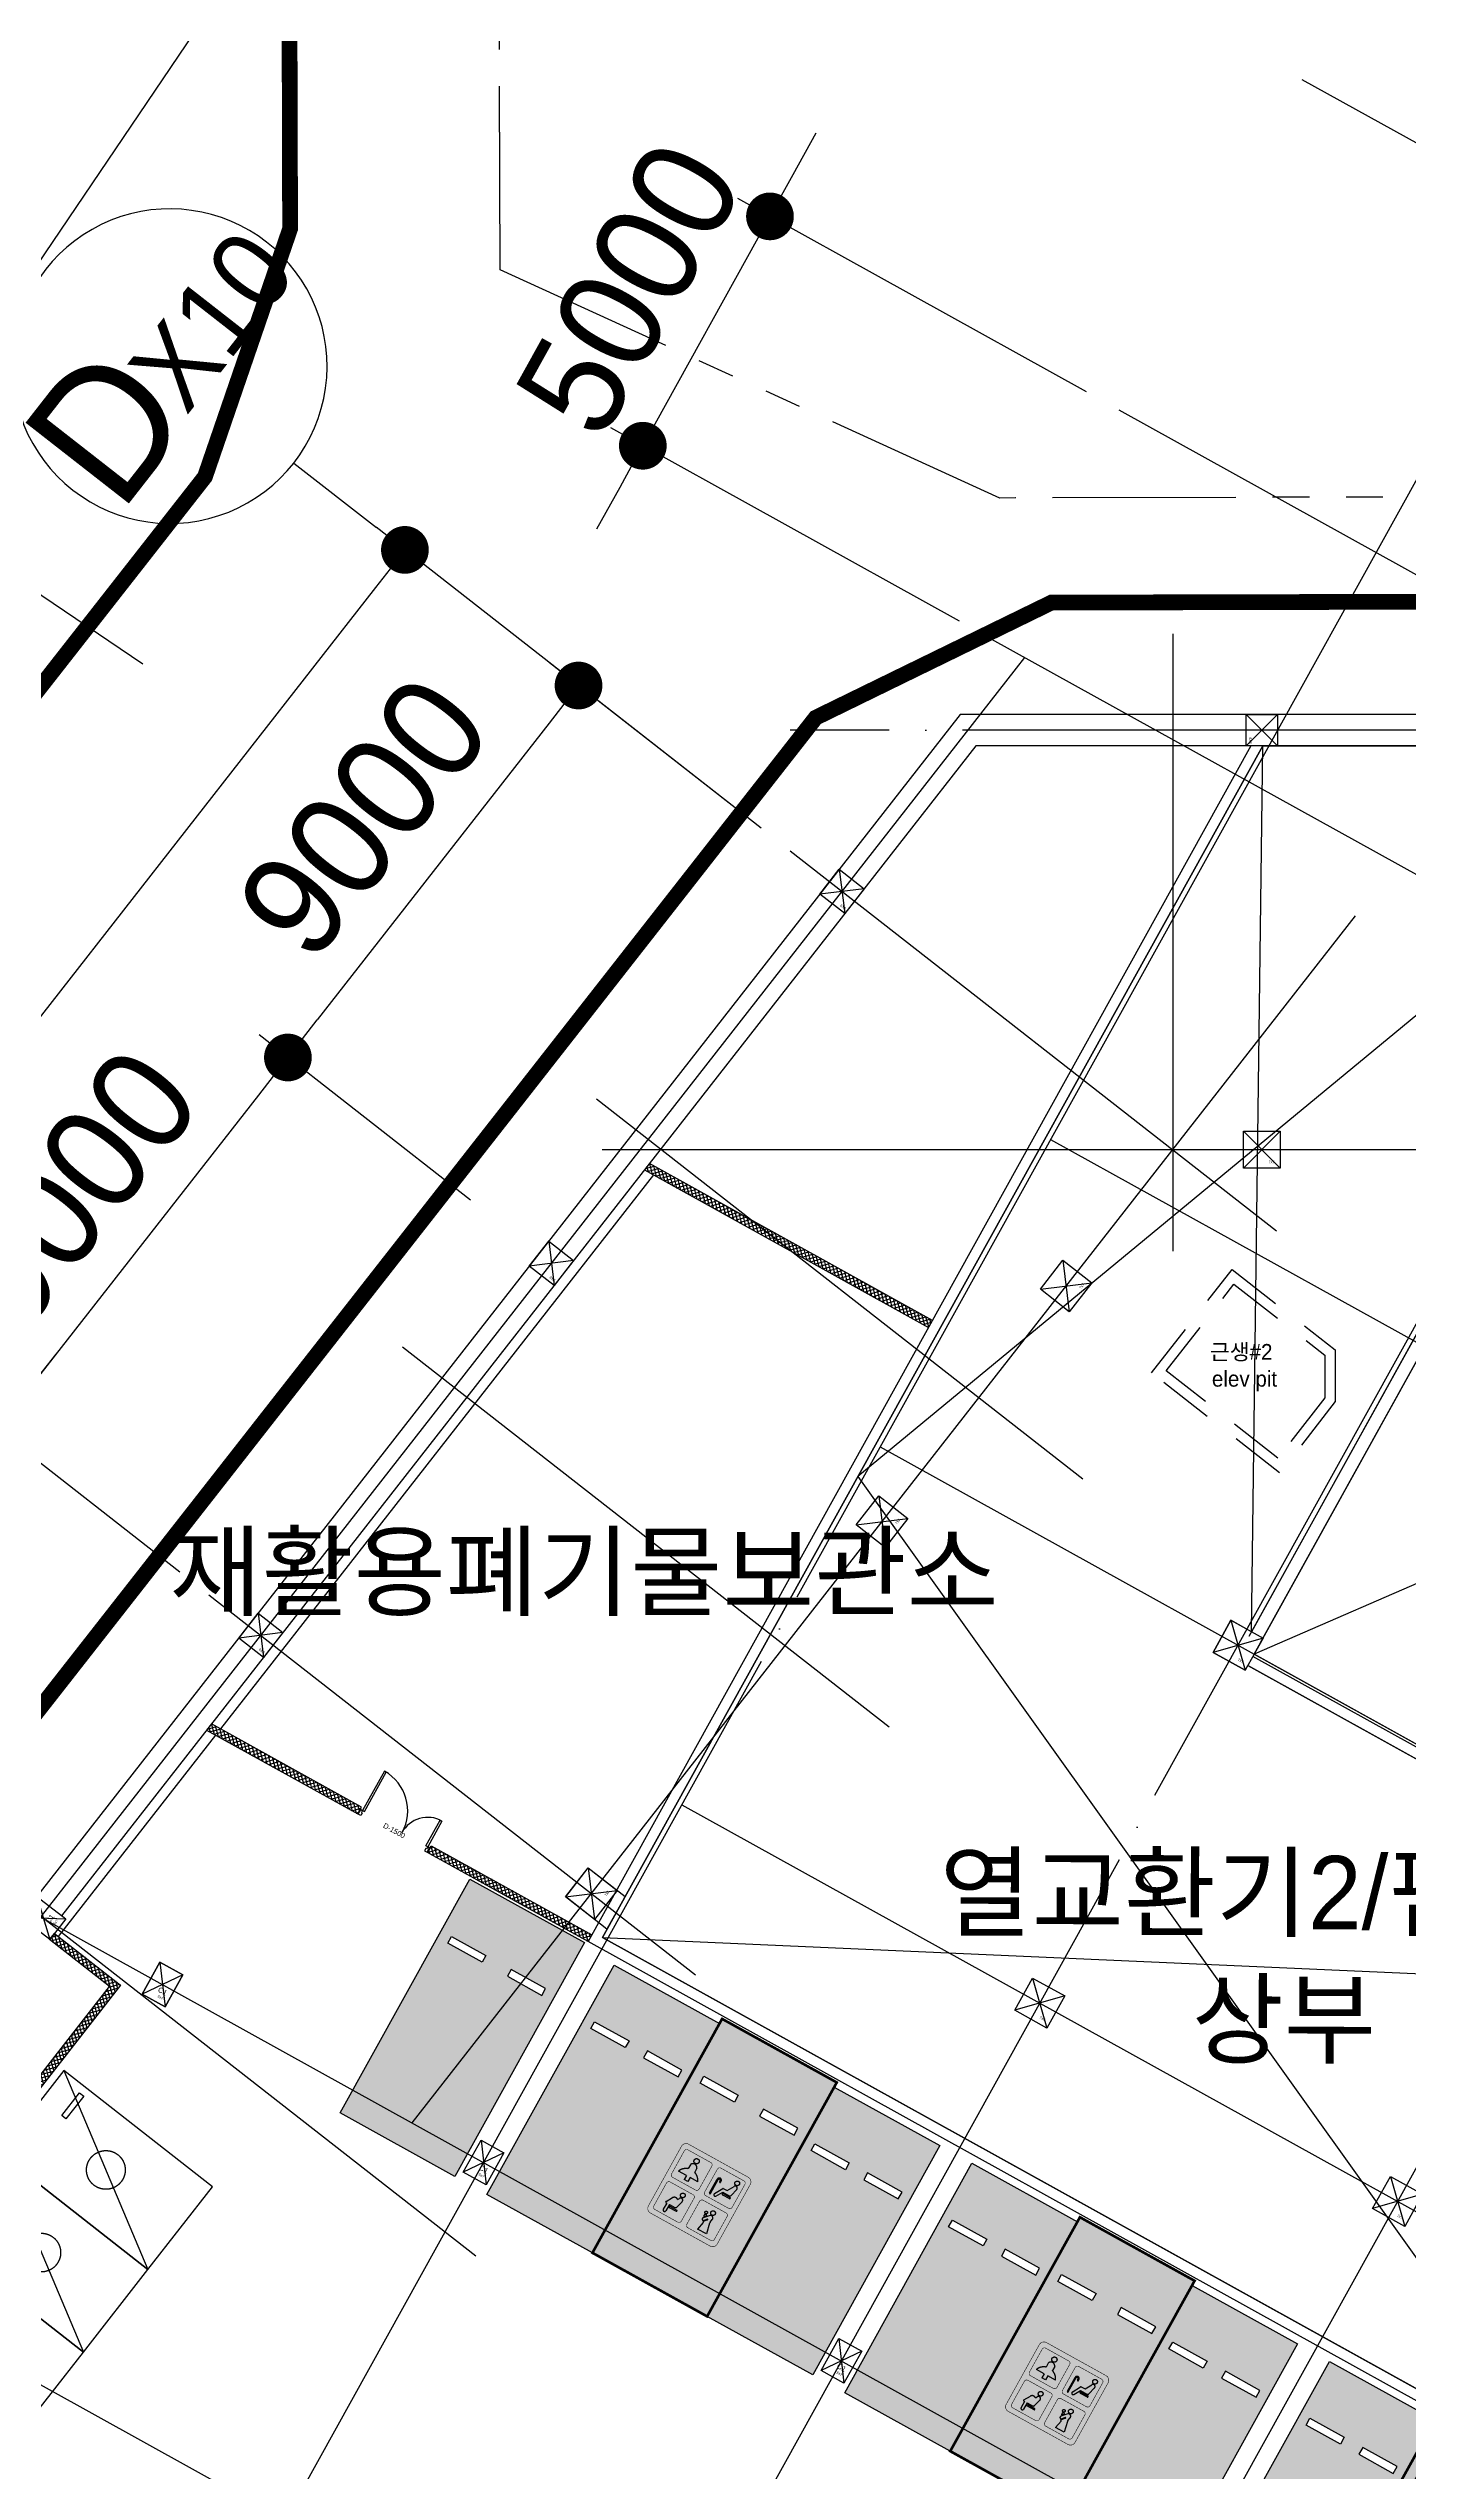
# Model space of a CAD drawing. Header units: millimetres. Extents: x -21000 to 567700, y 435000 to 850800.
# Drawn here: x 190602 to 216533, y 661482 to 707680 of the extents above; entities that cross this region are included whole.
import ezdxf
from ezdxf.enums import TextEntityAlignment as Align
from ezdxf.xclip import XClip

# ---------------------------------------------------------------- set-up
doc = ezdxf.new("R2010")
doc.units = ezdxf.units.MM
doc.header["$LTSCALE"] = 700
doc.header["$XCLIPFRAME"] = 2
for name, pattern in [('AB_Pbase$0$HD', [2.5, 1.5, -1]), ('AB_Pbase$0$PHANTOMX2', [5, 2.5, -0.5, 0.5, -0.5, 0.5, -0.5]), ('AB_Pbase$0$주차장기둥$0$CEN', [62, 60, -1, 0, -1]), ('AB_Pbase$0$주차장기둥$0$PHANTOMX2', [5, 2.5, -0.5, 0.5, -0.5, 0.5, -0.5]), ('AB_Pbase$0$지하1층 동골조$0$PHANTOMX2', [5, 2.5, -0.5, 0.5, -0.5, 0.5, -0.5])]:
    doc.linetypes.add(name, pattern=pattern)
doc.layers.get('0').update_dxf_attribs({"color": 2})
doc.layers.get('Defpoints').update_dxf_attribs({"color": 171})
for name, color, linetype, plot in [('$0$Defponts', 161, 'Continuous', False), ('AB_Pbase$0$AB_Pbase_지하1층_구조도void$0$DEF_TEXT', 221, 'Continuous', False), ('AB_Pbase$0$DEFPOINT', 247, 'Continuous', False), ('AB_Pbase$0$Defponts', 161, 'Continuous', False), ('AB_Pbase$0$주차-카운터', 151, 'Continuous', False), ('AB_Pbase$0$주차장기둥$0$DEFPOINT', 247, 'Continuous', False), ('AB_Pbase$0$주차장기둥$0$Defpoints1', 235, 'Continuous', False), ('AB_Pbase$0$지하1층 동골조$0$Defpoints1', 235, 'Continuous', False)]:
    doc.layers.add(name, color=color, linetype=linetype, plot=plot)
for name, color, linetype in [('AB_Pbase$0$da-open con', 1, 'Continuous'), ('AB_Pbase$0$ELE8', 8, 'Continuous'), ('AB_Pbase$0$FIN', 6, 'Continuous'), ('AB_Pbase$0$SITE', 3, 'AB_Pbase$0$PHANTOMX2'), ('AB_Pbase$0$WAL', 3, 'Continuous'), ('AB_Pbase$0$WIN', 4, 'Continuous'), ('AB_Pbase$0$WIN1', 1, 'Continuous'), ('AB_Pbase$0$주차(경형)', 9, 'Continuous'), ('AB_Pbase$0$주차-sol', 254, 'Continuous'), ('AB_Pbase$0$주차-여행', 221, 'Continuous'), ('AB_Pbase$0$주차-일반', 9, 'Continuous'), ('AB_Pbase$0$주차-확장', 7, 'Continuous'), ('AB_Pbase$0$주차장기둥$0$CEN_P', 244, 'AB_Pbase$0$주차장기둥$0$CEN'), ('p_구조전체평면도중심선$0$AXIS', 7, 'Continuous'), ('p_구조전체평면도중심선$0$DIM', 7, 'Continuous'), ('p_구조전체평면도중심선$0$SDIM', 4, 'Continuous')]:
    doc.layers.add(name, color=color, linetype=linetype)
doc.styles.add('AB_Pbase$0$돋움', font='')
doc.styles.add('AB_Pbase$0$주차장기둥$0$맑은 고딕', font='')
doc.styles.add('p_구조전체평면도중심선$0$도면기준$0$울릉도L', font='')
doc.styles.add('p_구조전체평면도중심선$0$돋움', font='')
doc.styles.add('p_구조전체평면도중심선$0$돋음', font='')
doc.styles.get('AB_Pbase$0$돋움').set_extended_font_data('Dotum')
doc.styles.get('AB_Pbase$0$주차장기둥$0$맑은 고딕').set_extended_font_data('Dotum')
doc.styles.get('p_구조전체평면도중심선$0$도면기준$0$울릉도L').set_extended_font_data('Dotum')
doc.styles.get('p_구조전체평면도중심선$0$돋움').set_extended_font_data('Dotum')
doc.styles.get('p_구조전체평면도중심선$0$돋음').set_extended_font_data('Dotum')
doc.dimstyles.new('p_구조전체평면도중심선$0$ADIM', dxfattribs={"dimscale": 700, "dimtxt": 3, "dimasz": 1.5, "dimexe": 1, "dimexo": 1, "dimgap": 1, "dimtad": 1, "dimdec": 0, "dimdsep": 46, "dimtxsty": 'p_구조전체평면도중심선$0$돋움', "dimblk1": 'p_구조전체평면도중심선$0$DOT', "dimblk2": 'p_구조전체평면도중심선$0$DOT', "dimsah": 1, "dimcen": 1, "dimdle": 1.5, "dimclrd": 7, "dimclre": 7, "dimclrt": 3, "dimadec": 0, "dimazin": 0, "dimtfac": 1, "dimtdec": 0, "dimtix": 1, "dimtmove": 2, "dimatfit": 3, "dimldrblk": 'p_구조전체평면도중심선$0$_Dot', "dimfxl": 1, "dimtvp": 1, "dimtolj": 1, "dimtzin": 0, "dimarcsym": 0})

# ---------------------------------------------------------------- blocks, each defined once
blk = doc.blocks.new('AB_Pbase$0$SITE0917')
at = {"layer": 'AB_Pbase$0$SITE', "ltscale": 4, "const_width": 300, "flags": 128}
for points in [[(166790, 14282), (166796, 12458), (166803, 9905), (165179, 5176), (118539, -54372), (114046, -52298), (105316, -48298), (96846, -44418), (95856, -43968), (88256, -40478), (81076, -37188), (79666, -36528), (79666, -36528), (79666, -36528), (51296, -23518), (51296, -23518), (51296, -23518), (51296, -23518), (24886, -11398), (16536, -7578), (0, 0), (0, 0), (4267, 9299), (5687, 12403), (9896, 21572), (16196, 35292), (20268, 44180), (40845, 43843), (85590, 33566), (130335, 23288), (156238, 14282), (166790, 14282)], [(212876, -144968), (209906, -142008), (204836, -136928), (200146, -132238), (190406, -122488), (180636, -112708), (171034, -103096), (171034, -103096), (158736, -90778), (158736, -90778), (141626, -73668), (139746, -71778), (128760, -60783), (176825, 584), (181318, 2778), (191836, 2802), (195846, 2812), (208846, 2852), (221744, 2892), (225745, 2912), (238652, 2912), (251951, 2992), (272863, 3047), (279849, 3072), (281852, 3072), (297942, 3132), (307301, 3162), (318838, 3162), (322371, 3192), (329338, 3212), (331331, 3221), (331828, 3221), (342783, 3252), (353879, 3292), (357878, 3302), (368882, 3332), (377971, 3362), (436463, 3532), (443896, 3564), (449423, 3588), (453866, 1294), (461852, -10041), (461004, -14962), (456210, -18339), (446980, -24860), (436111, -32530), (433802, -34158), (424035, -41046), (408709, -51856), (403261, -55702), (401224, -57140), (393879, -62330), (377930, -73579), (370949, -78503), (368971, -79898), (360221, -86073), (350807, -92731), (341600, -99229), (316998, -116581), (268640, -150722), (261994, -155385), (240653, -170436), (213593, -144250), (212876, -144968)]]:
    blk.add_lwpolyline(points, dxfattribs=at)
blk = doc.blocks.new('AB_Pbase$0$Door_s_1500')
at = {"layer": 'AB_Pbase$0$Defponts'}
for p, q in [((-10, 100), (-10, 0)), ((1510, 100), (1510, 0))]:
    blk.add_line(p, q, dxfattribs=at)
at = {"layer": 'AB_Pbase$0$WIN'}
for points in [[(40, 100), (80, 100), (80, 960), (40, 960)], [(1460, 100), (1420, 100), (1420, 660), (1460, 660)], [(55, 55), (55, 0), (0, 0), (0, 100), (40, 100), (40, 55)], [(1445, 55), (1445, 0), (1500, 0), (1500, 100), (1460, 100), (1460, 55)]]:
    blk.add_lwpolyline(points, close=True, dxfattribs=at)
at = {"layer": 'AB_Pbase$0$WIN1'}
for centre, radius, start, end in [((40, 100), 860, 360, 90), ((1460, 100), 560, 90, 180)]:
    blk.add_arc(centre, radius, start, end, dxfattribs=at)
at = {"layer": 'AB_Pbase$0$Defponts', "style": 'AB_Pbase$0$돋움'}
blk.add_text('D-1500', height=100, rotation=360, dxfattribs=at).set_placement((752, 58), align=Align.MIDDLE)
blk = doc.blocks.new('AB_Pbase$0$지하1층 동골조')
at = {"layer": 'AB_Pbase$0$지하1층 동골조$0$Defpoints1', "linetype": 'AB_Pbase$0$지하1층 동골조$0$PHANTOMX2', "ltscale": 2}
blk.add_lwpolyline([(210787, 59584), (203827, 59564), (188757, 59534), (179397, 59504), (168667, 59474), (166307, 59464), (163307, 59444), (161307, 59444), (150357, 59404), (137407, 59374), (133407, 59364), (120107, 59324), (107198, 59284), (103197, 59264), (90297, 59224), (77297, 59184), (74297, 59174), (73297, 59174), (61797, 59144), (52267, 63494), (52187, 90404)], dxfattribs=at)
at = {"layer": 'AB_Pbase$0$지하1층 동골조$0$Defpoints1', "linetype": 'AB_Pbase$0$지하1층 동골조$0$PHANTOMX2', "ltscale": 2, "flags": 128}
for points in [[(0, 0), (-4493, 2074), (-13223, 6074), (-21693, 9954), (-22683, 10404), (-30283, 13894), (-37463, 17184), (-38873, 17844), (-38873, 17844), (-38873, 17844), (-67243, 30854), (-67243, 30854), (-67243, 30854), (-67243, 30854), (-93653, 42974), (-102003, 46794), (-118539, 54372), (-118539, 54372), (-114271, 63671), (-112852, 66775), (-108643, 75944), (-102343, 89664), (-97743, 99704), (-94170, 107502), (-90802, 109673), (-61989, 109764), (-53301, 109794), (-22854, 109885), (-9903, 109924), (5390, 109964), (23790, 110024), (43878, 110089), (48138, 105863), (48146, 102751), (48167, 93888), (48187, 90386), (48257, 66829), (48264, 64277), (46641, 59548)], [(305496, 13326), (315263, 20214), (317573, 21842), (328441, 29512), (337671, 36032), (342465, 39410), (343314, 44331), (335327, 55666), (330884, 57959), (325357, 57936), (317924, 57904), (259433, 57734), (250343, 57704), (239340, 57674), (235340, 57664), (224244, 57624), (213290, 57592), (212792, 57592), (210800, 57584), (203833, 57564), (200300, 57534), (188762, 57534), (179403, 57504), (163313, 57444), (161310, 57444), (154324, 57418), (133412, 57364), (120113, 57284), (107206, 57284), (103205, 57264), (90307, 57224), (77307, 57184), (73297, 57174), (62779, 57150), (58286, 54955), (10221, -6411), (21207, -17406), (23087, -19296), (40197, -36406), (52495, -48724), (62097, -58336), (71867, -68116), (81607, -77866), (86297, -82556), (91367, -87636), (94337, -90596), (95054, -89878), (122114, -116064), (143455, -101014), (150102, -96350), (198459, -62209), (223061, -44857), (232269, -38359), (241682, -31701), (250432, -25527), (252410, -24132), (259391, -19208), (275340, -7958), (282685, -2768), (284723, -1330), (290171, 2516)]]:
    blk.add_lwpolyline(points, close=True, dxfattribs=at)
blk = doc.blocks.new('AB_Pbase$0$AB_Pbase_지하1층_골조')
for p, q in [((207987, 694984), (189966, 671918)), ((267138, 694984), (207987, 694984)), ((208280, 694384), (190853, 672079)), ((213527, 694384), (200890, 671586)), ((213756, 694384), (201162, 671664)), ((222903, 694384), (208280, 694384)), ((213492, 677406), (222903, 694384)), ((213710, 677285), (223188, 694384)), ((224619, 670667), (213468, 676848)), ((226597, 669799), (213565, 677023)), ((219607, 661211), (200890, 671586)), ((201162, 671664), (219529, 661483))]:
    blk.add_line(p, q)
blk.add_lwpolyline([(192824, 670340), (193164, 670952), (192727, 671195), (192387, 670582), (192824, 670340)])
at = {"layer": 'Defpoints'}
for p, q in [((193164, 670952), (192387, 670582)), ((192727, 671195), (192824, 670340))]:
    blk.add_line(p, q, dxfattribs=at)
blk = doc.blocks.new('AB_Pbase$0$주차장기둥$0$cen 2bl 지하')
at = {"layer": 'AB_Pbase$0$주차장기둥$0$CEN_P', "color": 5}
for p, q in [((-127186, 77315), (-127186, 259687)), ((-119386, 77315), (-119386, 259658)), ((-111586, 77315), (-111586, 259629)), ((-132796, 150683), (-58330, 150683)), ((-132796, 143483), (-85440, 143483)), ((-132796, 138483), (-85440, 138483)), ((-127186, 130683), (119274, 130683)), ((-127186, 123983), (-74426, 123983)), ((-127186, 116183), (-38181, 116183)), ((-136841, 108383), (-46986, 108383)), ((-138076, 100583), (-56086, 100583))]:
    blk.add_line(p, q, dxfattribs=at)
at = {"layer": 'AB_Pbase$0$주차장기둥$0$CEN_P'}
for p, q in [((-57748, 178099), (-135315, 135102)), ((-99911, 145581), (-134572, 126368)), ((-129825, 140244), (-124119, 129949)), ((-144841, 57868), (-132073, 138483)), ((-128741, 108383), (-124172, 137231)), ((-134199, 133090), (-122574, 131248)), ((-135138, 127164), (-123512, 125322)), ((-136077, 121237), (-124451, 119396)), ((-137015, 115311), (-125390, 113470)), ((-138079, 108595), (-126453, 106754))]:
    blk.add_line(p, q, dxfattribs=at)
blk = doc.blocks.new('AB_Pbase$0$주차장기둥$0$cen 1bl 지하')
at = {"layer": 'AB_Pbase$0$주차장기둥$0$CEN_P', "color": 5}
for p, q in [((127780, -19595), (138330, 99281)), ((-1494, 93705), (142653, 80913))]:
    blk.add_line(p, q, dxfattribs=at)
blk = doc.blocks.new('AB_Pbase$0$주차장기둥$0$p기둥 5x7')
blk.add_lwpolyline([(-250, 350), (250, 350), (250, -350), (-250, -350)], close=True)
at = {"layer": 'AB_Pbase$0$주차장기둥$0$DEFPOINT'}
for p, q in [((250, 350), (-250, -350)), ((-250, 350), (250, -350))]:
    blk.add_line(p, q, dxfattribs=at)
at = {"layer": 'AB_Pbase$0$주차장기둥$0$DEFPOINT', "color": 6, "style": 'AB_Pbase$0$주차장기둥$0$맑은 고딕'}
for s, height, p in [('C1', 100, (-24, -160)), ('5x7', 50, (29, -259))]:
    blk.add_text(s, height=height, rotation=0, dxfattribs=at).set_placement(p)
blk = doc.blocks.new('AB_Pbase$0$주차장기둥$0$s3_col')
at = {"ltscale": 0.5}
blk.add_lwpolyline([(-300, 300), (300, 300), (300, -300), (-300, -300)], close=True, dxfattribs=at)
at = {"layer": 'AB_Pbase$0$주차장기둥$0$DEFPOINT'}
for p, q in [((300, 300), (-300, -300)), ((300, -300), (-300, 300))]:
    blk.add_line(p, q, dxfattribs=at)
at = {"layer": 'AB_Pbase$0$주차장기둥$0$DEFPOINT', "color": 6, "style": 'AB_Pbase$0$주차장기둥$0$맑은 고딕'}
blk.add_text('6X6', height=50, rotation=270, dxfattribs=at).set_placement((-245, -137))
blk = doc.blocks.new('AB_Pbase$0$주차장기둥$0$p기둥 7x7')
blk.add_lwpolyline([(-350, 350), (350, 350), (350, -350), (-350, -350)], close=True)
at = {"layer": 'AB_Pbase$0$주차장기둥$0$DEFPOINT'}
for p, q in [((350, 350), (-350, -350)), ((-350, 350), (350, -350))]:
    blk.add_line(p, q, dxfattribs=at)
at = {"layer": 'AB_Pbase$0$주차장기둥$0$DEFPOINT', "color": 6, "style": 'AB_Pbase$0$주차장기둥$0$맑은 고딕'}
blk.add_text('7x7', height=50, rotation=0, dxfattribs=at).set_placement((129, -259))
blk = doc.blocks.new('AB_Pbase$0$주차장기둥')
blk.add_lwpolyline([(-94199, 97946), (-94175, 97238), (-95167, 97360), (-95082, 98055)], close=True)
at = {"layer": 'AB_Pbase$0$주차장기둥$0$Defpoints1', "linetype": 'AB_Pbase$0$주차장기둥$0$PHANTOMX2', "ltscale": 2}
blk.add_lwpolyline([(25677, 201597), (19721, 197995), (6819, 190208), (-1188, 185361), (-10370, 179809), (-12388, 178585), (-14949, 177023), (-16664, 175993), (-26029, 170319), (-37114, 163623), (-40537, 161554), (-51917, 154670), (-62962, 147987), (-66381, 145909), (-77418, 139231), (-88540, 132501), (-91107, 130948), (-91964, 130433), (-101806, 124484), (-112215, 123304), (-126143, 146330)], dxfattribs=at)
for name, p, rotation in [('AB_Pbase$0$주차장기둥$0$cen 2bl 지하', (36992, -11667), 1.99999810188403), ('AB_Pbase$0$주차장기둥$0$cen 1bl 지하', (-253926, 27514), 1.99999810188403), ('AB_Pbase$0$주차장기둥$0$s3_col', (-95246, 123263), 30.99999996543969), ('AB_Pbase$0$주차장기둥$0$p기둥 7x7', (-91126, 116407), 30.99999996544001), ('AB_Pbase$0$주차장기둥$0$s3_col', (-100524, 116505), 82.99999996446446), ('AB_Pbase$0$주차장기둥$0$p기둥 7x7', (-92986, 112255), 82.99999996447514), ('AB_Pbase$0$주차장기둥$0$p기둥 7x7', (-86648, 108074), 1.999998101881937), ('AB_Pbase$0$주차장기둥$0$s3_col', (-101621, 107572), 82.99999996446446), ('AB_Pbase$0$주차장기둥$0$p기둥 7x7', (-93680, 106597), 82.99999996447514), ('AB_Pbase$0$주차장기둥$0$p기둥 7x7', (-78581, 100551), 1.999998101881937), ('AB_Pbase$0$주차장기둥$0$p기둥 7x7', (-86376, 100279), 1.999998101881937), ('AB_Pbase$0$주차장기둥$0$s3_col', (-102717, 98639), 82.99999996446446), ('AB_Pbase$0$주차장기둥$0$p기둥 5x7', (-93899, 92211), 1.999998101882044), ('AB_Pbase$0$주차장기둥$0$p기둥 5x7', (-86104, 92484), 1.999998101882044), ('AB_Pbase$0$주차장기둥$0$p기둥 5x7', (-103496, 91884), 82.99999996446901), ('AB_Pbase$0$주차장기둥$0$p기둥 5x7', (-100895, 91967), 1.999998101882045)]:
    blk.add_blockref(name, p, dxfattribs=dict(rotation=rotation))
at = {"layer": 'Defpoints', "rotation": 82.99999996447514}
blk.add_blockref('AB_Pbase$0$주차장기둥$0$p기둥 7x7', (-94777, 97664), dxfattribs=at)
blk = doc.blocks.new('AB_Pbase$0$AB_Pbase_지하1층_구조도void', base_point=(49381, 737051))
for p, q in [((222902, 694384), (206034, 680454)), ((213540, 677494), (213756, 694384)), ((235786, 686715), (213589, 677067)), ((206034, 680454), (219553, 661527)), ((201162, 671664), (224595, 670623))]:
    blk.add_line(p, q)
at = {"layer": 'AB_Pbase$0$AB_Pbase_지하1층_구조도void$0$DEF_TEXT'}
blk.add_lwpolyline([(222903, 694384), (213540, 677494), (213146, 677712), (212807, 677100), (213419, 676760), (213468, 676848), (219678, 673406), (219629, 673318), (220241, 672979), (220290, 673066), (224619, 670667), (219529, 661483), (201162, 671664), (213756, 694384)], close=True, dxfattribs=at)
blk.add_lwpolyline([(219799, 673624), (213589, 677067), (222897, 693859), (235786, 686715), (235786, 686377), (226621, 669843), (220411, 673285)], dxfattribs=at)
blk = doc.blocks.new('AB_Pbase$0$실명')
at = {"layer": 'AB_Pbase$0$Defponts', "style": 'AB_Pbase$0$돋움'}
blk.add_text('재활용폐기물보관소', height=1400, rotation=0, dxfattribs=at).set_placement((221825, -152188), align=Align.MIDDLE)
for s, p in [('열교환기2/펌프실', (235516, -158331)), ('상부', (235168, -160744))]:
    blk.add_text(s, height=1400, rotation=359.9315, dxfattribs=at).set_placement(p, align=Align.MIDDLE_CENTER)
blk = doc.blocks.new('AB_Pbase$0$AB_Pbase-C1BCB056C')
at = {"layer": 'AB_Pbase$0$주차-여행'}
h = blk.add_hatch(color=170, dxfattribs=at)
h.dxf.hatch_style = 1
edge = h.paths.add_edge_path()
edge.add_line((105, 5), (1405, 5))
edge.add_arc((1405, 105), 100, 270, 360)
edge.add_line((1505, 105), (1505, 1405))
edge.add_arc((1405, 1405), 100, 0, 90)
edge.add_line((1405, 1505), (105, 1505))
edge.add_arc((105, 1405), 100, 90, 180)
edge.add_line((5, 1405), (5, 105))
edge.add_arc((105, 105), 100, 180, 270)
h = blk.add_hatch(color=255, dxfattribs=at)
h.dxf.hatch_style = 1
h.paths.add_polyline_path([(465, 1094), (465, 1180, 0.714286), (325, 1180), (325, 1094, 0.219224), (185, 965), (355, 965), (355, 875), (435, 875), (435, 965), (605, 965, 0.219224)])
h.paths.add_polyline_path([(445, 1295, 1), (345, 1295, 1)])
h.paths.add_polyline_path([(905, 1187), (905, 887, 1), (925, 887), (925, 1187, -1), (970, 1187), (970, 1167, 1), (990, 1167), (990, 1187, 1)])
h.paths.add_polyline_path([(1323, 1301, 1), (1233, 1301, 1)])
h.paths.add_polyline_path([(1326, 1193, 0.878579), (1252, 1222), (1178, 1090), (1094, 1086, 0.258599), (1086, 1081), (994, 920, 0.979199), (1041, 893), (1120, 1020), (1258, 1020, 0.342105), (1287, 1042)])
h.paths.add_polyline_path([(1288, 1000), (1138, 1000, 1), (1138, 975), (1288, 975, 1)], flags=17)
h.paths.add_polyline_path([(437, 598, 1), (527, 598, 1)])
h.paths.add_polyline_path([(528, 486, 0.88788), (453, 517), (433, 482, 0.415611), (332, 466), (259, 343, 0.192889), (258, 335, 0.480795), (267, 323), (285, 323), (285, 186, 1), (340, 186), (340, 323), (460, 323, 0.335846), (488, 345)])
h.paths.add_polyline_path([(516, 297), (366, 297, 1), (366, 272), (516, 272, 1)], flags=17)
h.paths.add_polyline_path([(1053, 529, 1), (1002, 529, 1)])
h.paths.add_polyline_path([(1071, 480, 1.194973), (1032, 437)])
h.paths.add_polyline_path([(1196, 466, 0.70337), (1123, 516), (1027, 409, 1), (1064, 375), (1111, 428, -1), (1122, 418), (1063, 351, 0.482877), (1064, 343), (1073, 339, -0.332101), (1075, 333), (1040, 174), (1231, 174), (1185, 381, -0.096684), (1185, 402)])
h.paths.add_polyline_path([(1194, 582, 1), (1104, 582, 1)])
at = {"layer": 'AB_Pbase$0$주차-여행', "color": 255}
for p, q in [((355, 965), (185, 965)), ((325, 1180), (325, 1094)), ((355, 965), (355, 875)), ((605, 965), (435, 965)), ((435, 965), (435, 875)), ((465, 1180), (465, 1094)), ((905, 887), (905, 1187)), ((925, 887), (925, 1187)), ((970, 1167), (970, 1187)), ((990, 1167), (990, 1187)), ((994, 920), (1086, 1081)), ((1041, 893), (1120, 1020)), ((1094, 1086), (1178, 1090)), ((1120, 1020), (1258, 1020)), ((1138, 1000), (1288, 1000)), ((1138, 975), (1288, 975)), ((1178, 1090), (1252, 1222)), ((1287, 1042), (1326, 1193)), ((259, 343), (332, 466)), ((435, 875), (355, 875)), ((433, 482), (453, 517)), ((528, 486), (488, 345)), ((1123, 516), (1027, 409)), ((1071, 480), (1032, 437)), ((1185, 402), (1196, 466)), ((257, 333), (257, 338)), ((267, 323), (285, 323)), ((285, 323), (285, 186)), ((340, 323), (460, 323)), ((340, 323), (340, 186)), ((366, 297), (516, 297)), ((366, 272), (516, 272)), ((1075, 333), (1040, 174)), ((1231, 174), (1040, 174)), ((1122, 418), (1063, 351)), ((1111, 428), (1064, 375)), ((1073, 339), (1064, 343)), ((1185, 381), (1231, 174))]:
    blk.add_line(p, q, dxfattribs=at)
at = {"layer": 'AB_Pbase$0$주차-여행', "color": 255, "const_width": 10}
for points in [[(105, 5), (1405, 5, 0.414214), (1505, 105), (1505, 1405, 0.414214), (1405, 1505), (105, 1505, 0.414214), (5, 1405), (5, 105, 0.414214)], [(145, 805), (645, 805, 0.414214), (695, 855), (695, 1355, 0.414214), (645, 1405), (145, 1405, 0.414214), (95, 1355), (95, 855, 0.414214)], [(865, 805), (1365, 805, 0.414214), (1415, 855), (1415, 1355, 0.414214), (1365, 1405), (865, 1405, 0.414214), (815, 1355), (815, 855, 0.414214)], [(145, 105), (645, 105, 0.414214), (695, 155), (695, 655, 0.414214), (645, 705), (145, 705, 0.414214), (95, 655), (95, 155, 0.414214)], [(865, 105), (1365, 105, 0.414214), (1415, 155), (1415, 655, 0.414214), (1365, 705), (865, 705, 0.414214), (815, 655), (815, 155, 0.414214)]]:
    blk.add_lwpolyline(points, format="xyb", close=True, dxfattribs=at)
at = {"layer": 'AB_Pbase$0$주차-여행', "color": 255}
for centre, radius in [((395, 1295), 50), ((1278, 1301), 45), ((482, 598), 45), ((1028, 529), 25.7), ((1149, 582), 45)]:
    blk.add_circle(centre, radius, dxfattribs=at)
for centre, radius, start, end in [((395, 877), 227, 107.9202, 157.3801), ((395, 1156), 74, 18.9246, 161.0754), ((395, 877), 227, 22.6199, 72.0798), ((948, 1187), 42.5, 0, 180), ((948, 1187), 22.5, 0, 180), ((980, 1167), 10, 180, 0), ((1094, 1076), 10, 92.4323, 150.4282), ((1138, 987), 12.5, 90, 270), ((1287, 1203), 40, 345.5444, 150.7519), ((1258, 1050), 30, 270, 345.5444), ((1288, 987), 12.5, 270, 90), ((391, 424), 72.3, 54.3449, 144.618), ((489, 497), 41, 344.2578, 150.6627), ((915, 887), 10, 180, 0), ((1018, 907), 27, 150.4282, 328.0196), ((1048, 462), 29, 37.898, 238.2024), ((1151, 478), 46.8, 345.409, 125.8947), ((267, 338), 10, 149.0416, 180), ((267, 333), 10, 180, 270), ((312, 186), 27.5, 180, 0), ((366, 284), 12.5, 90, 270), ((460, 353), 30, 270, 344.2578), ((516, 284), 12.5, 270, 90), ((1046, 392), 25, 138.0502, 318.0502), ((1066, 348), 5, 138.0502, 241.1496), ((1070, 334), 5, 347.664, 61.1496), ((1117, 423), 7.5, 318.0502, 138.0502), ((1239, 393), 55, 170.2464, 192.336)]:
    blk.add_arc(centre, radius, start, end, dxfattribs=at)
blk = doc.blocks.new('AB_Pbase$0$AB_Pbase-여행주차_')
at = {"layer": 'AB_Pbase$0$주차-sol'}
h = blk.add_hatch(color=252, dxfattribs=at)
h.paths.add_polyline_path([(54378012, -70102334), (54378012, -70097234), (54375512, -70097234), (54375512, -70102334)])
h.paths.add_polyline_path([(54377037, -70098359), (54377037, -70098509), (54377787, -70098509), (54377787, -70098359)], flags=16)
h.paths.add_polyline_path([(54376487, -70098359), (54376487, -70098509), (54375737, -70098509), (54375737, -70098359)], flags=16)
at = {"layer": 'AB_Pbase$0$주차-여행', "const_width": 50}
blk.add_lwpolyline([(54378012, -70102334), (54378012, -70097234), (54375512, -70097234), (54375512, -70102334)], close=True, dxfattribs=at)
at = {"layer": 'AB_Pbase$0$주차-여행', "color": 5, "ltscale": 600}
for points in [[(54376487, -70098359), (54376487, -70098509), (54375737, -70098509), (54375737, -70098359)], [(54377037, -70098359), (54377037, -70098509), (54377787, -70098509), (54377787, -70098359)]]:
    blk.add_lwpolyline(points, close=True, dxfattribs=at)
at = {"layer": 'AB_Pbase$0$주차-여행', "xscale": 1.000000000002362, "yscale": 1.000000000002362, "zscale": 1.000000000002362}
blk.add_blockref('AB_Pbase$0$AB_Pbase-C1BCB056C', (54376007, -70101139), dxfattribs=at)
blk = doc.blocks.new('AB_Pbase$0$주차(경형)')
at = {"layer": 'AB_Pbase$0$주차(경형)'}
blk.add_lwpolyline([(2000, -3600), (2000, 0), (0, 0), (0, -3600), (2000, -3600)], dxfattribs=at)
blk.add_lwpolyline([(150, -3000), (700, -3000), (700, -3100), (150, -3100)], close=True, dxfattribs=at)
at = {"layer": 'AB_Pbase$0$주차-카운터', "extrusion": (1.3e-15, -4.51775e-07, 1)}
blk.add_line((0, -3600, 0), (2000, 0), dxfattribs=at)
blk.add_circle((1000, -1800), 369, dxfattribs=at)
blk = doc.blocks.new('AB_Pbase$0$주차일반')
at = {"layer": 'AB_Pbase$0$주차-sol'}
h = blk.add_hatch(color=254, dxfattribs=at)
h.dxf.hatch_style = 1
h.paths.add_polyline_path([(0, 0), (-2300, 0), (-2300, -5000), (0, -5000)])
h.paths.add_polyline_path([(-200, -3725), (-200, -3875), (-950, -3875), (-950, -3725)], flags=16)
h.paths.add_polyline_path([(-1350, -3725), (-1350, -3875), (-2100, -3875), (-2100, -3725)], flags=16)
at = {"layer": 'AB_Pbase$0$주차-일반', "color": 6}
for points in [[(0, 0), (0, -5000), (-2300, -5000), (-2300, 0)], [(-1350, -3875), (-1350, -3725), (-2100, -3725), (-2100, -3875)], [(-950, -3875), (-950, -3725), (-200, -3725), (-200, -3875)]]:
    blk.add_lwpolyline(points, close=True, dxfattribs=at)
blk = doc.blocks.new('AB_Pbase$0$주차확장')
at = {"layer": 'AB_Pbase$0$주차-sol'}
h = blk.add_hatch(color=252, dxfattribs=at)
h.paths.add_polyline_path([(1525, -3825), (2275, -3825), (2275, -3975), (1525, -3975)], flags=16)
edge = h.paths.add_edge_path()
edge.add_line((0, -5100), (2500, -5100))
edge.add_line((2500, -5100), (2500, 0))
edge.add_line((2500, 0), (0, 0))
edge.add_line((0, 0), (0, -5100))
h.paths.add_polyline_path([(225, -3975), (225, -3825), (975, -3825), (975, -3975)])
at = {"layer": 'AB_Pbase$0$주차-확장'}
blk.add_lwpolyline([(0, 0), (0, -5100), (2500, -5100), (2500, 0)], close=True, dxfattribs=at)
at = {"layer": 'AB_Pbase$0$주차-확장', "ltscale": 600}
for points in [[(975, -3975), (975, -3825), (225, -3825), (225, -3975)], [(1525, -3975), (1525, -3825), (2275, -3825), (2275, -3975)]]:
    blk.add_lwpolyline(points, close=True, dxfattribs=at)
blk = doc.blocks.new('AB_Pbase$0$pppaaa_1_1')
at = {"layer": 'AB_Pbase$0$주차(경형)', "extrusion": (-0.019797, 0.015467, 0.999684), "rotation": 359.9999999999708}
for p in [(-644807, -257847, 6480), (-642807, -257847, 6480), (-640807, -257847, 6480)]:
    blk.add_blockref('AB_Pbase$0$주차(경형)', p, dxfattribs=at)
at = {"layer": 'AB_Pbase$0$주차-여행', "rotation": 330.9999951359077}
for p in [(-13370628, 88340307), (-13363806, 88336525), (-13356990, 88332747)]:
    blk.add_blockref('AB_Pbase$0$AB_Pbase-여행주차_', p, dxfattribs=at)
at = {"layer": 'AB_Pbase$0$주차-일반', "rotation": 150.9999951356592}
for p in [(198962, 666766), (203161, 664439), (205784, 662985), (209983, 660658), (212599, 659207)]:
    blk.add_blockref('AB_Pbase$0$주차일반', p, dxfattribs=at)
at = {"layer": 'AB_Pbase$0$주차-확장', "xscale": -1, "rotation": 151.0000115673575}
blk.add_blockref('AB_Pbase$0$주차확장', (196163, 668318), dxfattribs=at)
blk = doc.blocks.new('AB_Pbase')
at = {"layer": 'AB_Pbase$0$ELE8'}
h = blk.add_hatch(dxfattribs=at)
h.set_pattern_fill('NET', color=256, scale=20, angle=15.182184)
h.paths.add_polyline_path([(193618, 675617), (196499, 674020), (196572, 674151), (193711, 675737)])
h.paths.add_polyline_path([(200890, 671586), (197829, 673283), (197901, 673414), (200963, 671717)])
h.paths.add_polyline_path([(202058, 686420), (201964, 686300), (207381, 683297), (207454, 683428)])
h.paths.add_polyline_path([(187081, 666715), (186466, 667195), (186559, 667313), (187173, 666833)])
h.paths.add_polyline_path([(188056, 666143), (188135, 666082), (191767, 670731), (190624, 671624), (190717, 671742), (191978, 670757), (188160, 665871), (187963, 666025)])
at = {"layer": 'AB_Pbase$0$DEFPOINT', "color": 192, "linetype": 'AB_Pbase$0$HD'}
for p, q in [((211632, 682431), (213171, 684401)), ((213171, 684401), (215136, 682866)), ((211912, 682466), (213205, 684121)), ((213205, 684121), (214936, 682769)), ((215136, 682866), (215136, 681881)), ((214075, 680523), (211632, 682431)), ((214040, 680804), (211912, 682466)), ((214936, 682769), (214936, 681950)), ((214936, 681950), (214040, 680804)), ((214936, 681950), (214040, 680804)), ((215136, 681881), (214075, 680523))]:
    blk.add_line(p, q, dxfattribs=at)
at = {"layer": 'AB_Pbase$0$Defponts', "ltscale": 5, "flags": 128}
blk.add_lwpolyline([(195132, 730352), (195210, 704242), (193586, 699513), (146945, 639965), (142452, 642039), (133722, 646039), (125252, 649919), (124262, 650369), (116662, 653859), (109482, 657149), (108072, 657809), (79702, 670819), (53292, 682939), (44942, 686759), (28406, 694337), (32674, 703636), (34093, 706740), (38302, 715909)], dxfattribs=at)
at = {"layer": 'AB_Pbase$0$FIN'}
for points in [[(193888, 675639), (202141, 686202)], [(190796, 671680), (193795, 675519)]]:
    blk.add_lwpolyline(points, dxfattribs=at)
at = {"layer": 'AB_Pbase$0$WAL'}
for points in [[(202058, 686420), (201964, 686300), (207381, 683297), (207454, 683428)], [(188056, 666143), (188135, 666082), (191767, 670731), (190624, 671624), (190717, 671742), (191978, 670757), (188160, 665871), (187963, 666025)]]:
    blk.add_lwpolyline(points, close=True, dxfattribs=at)
for points in [[(193618, 675617), (196499, 674020), (196572, 674151), (193711, 675737), (193618, 675617)], [(200890, 671586), (197829, 673283), (197901, 673414), (200963, 671717), (200890, 671586)]]:
    blk.add_lwpolyline(points, dxfattribs=at)
for name, p, rotation in [('AB_Pbase$0$AB_Pbase_지하1층_골조', (0, 0), 359.9999999999999), ('AB_Pbase$0$주차장기둥', (231893, 539971), 329.0000000345588), ('AB_Pbase$0$지하1층 동골조', (146945, 639965), 359.9999999999994), ('AB_Pbase$0$SITE0917', (28406, 694337), 359.9999999999983), ('AB_Pbase$0$실명', (-21011, 830850), 359.9999999999999)]:
    blk.add_blockref(name, p, dxfattribs=dict(rotation=rotation))
at = {"layer": 'AB_Pbase$0$da-open con', "rotation": 359.9999999999999}
blk.add_blockref('AB_Pbase$0$AB_Pbase_지하1층_구조도void', (49381, 737051), dxfattribs=at)
at = {"layer": 'AB_Pbase$0$WAL'}
ref = blk.add_blockref('AB_Pbase$0$pppaaa_1_1', (0, 0), dxfattribs=dict(at, rotation=359.9999999999999))
XClip(ref).set_block_clipping_path([(-396188.9384898804, 0.0133324571), (493845.7278262604, 839949.4046300659)])
at = {"layer": 'AB_Pbase$0$WAL', "color": 153, "rotation": 330.9999981364547}
blk.add_blockref('AB_Pbase$0$Door_s_1500', (196508, 674015), dxfattribs=at)
at = {"layer": 'AB_Pbase$0$DEFPOINT', "style": 'AB_Pbase$0$돋움'}
for s, p in [('근생#2', (212749, 682679)), ('elev pit', (212784, 682166))]:
    blk.add_text(s, height=300, rotation=360, dxfattribs=at).set_placement(p)
blk = doc.blocks.new('p_구조전체평면도중심선$0$DOT')
at = {"layer": 'p_구조전체평면도중심선$0$SDIM', "color": 0, "linetype": 'ByBlock'}
blk.add_line((-0.5, 0), (-1, 0), dxfattribs=at)
at = {"layer": 'p_구조전체평면도중심선$0$SDIM', "color": 0, "linetype": 'ByBlock', "const_width": 0.5}
blk.add_lwpolyline([(-0.25, 0, 1), (0.25, 0, 1)], format="xyb", close=True, dxfattribs=at)
blk = doc.blocks.new('*D207')
at = {"layer": 'Defpoints', "color": 0, "transparency": 16777216}
for p in [(182602, 6456), (173528, 5769), (180178, 2083)]:
    blk.add_point(p, dxfattribs=at)
at = {"layer": 'p_구조전체평면도중심선$0$DIM', "color": 7, "lineweight": -2, "transparency": 16777216}
for p, q in [((176393, 10938), (176834, 11733)), ((181989, 6795), (175340, 10481)), ((175952, 10142), (173528, 5769)), ((179565, 2422), (172916, 6108)), ((173087, 4973), (172646, 4177))]:
    blk.add_line(p, q, dxfattribs=at)
at = {"layer": 'p_구조전체평면도중심선$0$DIM', "color": 7, "lineweight": -2, "transparency": 16777216, "xscale": 910, "yscale": 910, "zscale": 910}
for p, rotation in [((175952, 10142), 240.9999981364449), ((173528, 5769), 60.99999813644489)]:
    blk.add_blockref('p_구조전체평면도중심선$0$DOT', p, dxfattribs=dict(at, rotation=rotation))
at = {"layer": 'p_구조전체평면도중심선$0$DIM', "color": 3, "transparency": 16777216, "insert": (173270, 8770), "char_height": 1960, "attachment_point": 5, "rotation": 61, "style": 'p_구조전체평면도중심선$0$도면기준$0$울릉도L'}
blk.add_mtext('\\A1;5000', dxfattribs=at)
blk = doc.blocks.new('p_구조전체평면도중심선$0$_Dot')
at = {"color": 0, "linetype": 'ByBlock', "lineweight": -2}
blk.add_line((-0.5, 0), (-1, 0), dxfattribs=at)
at = {"color": 0, "linetype": 'ByBlock', "const_width": 0.5}
blk.add_lwpolyline([(-0.25, 0, 1), (0.25, 0, 1)], format="xyb", close=True, dxfattribs=at)
blk = doc.blocks.new('*D208')
at = {"layer": 'Defpoints', "color": 0, "transparency": 16777216}
for p in [(176335, -1954), (166761, -5895), (170794, -9046)]:
    blk.add_point(p, dxfattribs=at)
at = {"layer": 'p_구조전체평면도중심선$0$DIM', "color": 7, "lineweight": -2, "transparency": 16777216}
for p, q in [((175784, -1523), (171751, 1628)), ((171742, 480), (167321, -5178)), ((170243, -8615), (166210, -5464))]:
    blk.add_line(p, q, dxfattribs=at)
at = {"layer": 'p_구조전체평면도중심선$0$DIM', "color": 7, "lineweight": -2, "transparency": 16777216, "xscale": 910, "yscale": 910, "zscale": 910}
for p, rotation in [((172302, 1197), 51.99999999904043), ((166761, -5895), 231.9999999990404)]:
    blk.add_blockref('p_구조전체평면도중심선$0$DOT', p, dxfattribs=dict(at, rotation=rotation))
at = {"layer": 'p_구조전체평면도중심선$0$DIM', "color": 3, "transparency": 16777216, "insert": (168207, -1314), "char_height": 1960, "attachment_point": 5, "rotation": 52, "style": 'p_구조전체평면도중심선$0$도면기준$0$울릉도L'}
blk.add_mtext('\\A1;9000', dxfattribs=at)
blk = doc.blocks.new('*D224')
at = {"layer": 'Defpoints', "color": 0, "transparency": 16777216}
for p in [(170794, -9046), (161220, -12987), (165253, -16138)]:
    blk.add_point(p, dxfattribs=at)
at = {"layer": 'p_구조전체평면도중심선$0$DIM', "color": 7, "lineweight": -2, "transparency": 16777216}
for p, q in [((170243, -8615), (166210, -5464)), ((166201, -6612), (161780, -12270)), ((164702, -15707), (160669, -12556))]:
    blk.add_line(p, q, dxfattribs=at)
at = {"layer": 'p_구조전체평면도중심선$0$DIM', "color": 7, "lineweight": -2, "transparency": 16777216, "xscale": 910, "yscale": 910, "zscale": 910}
for p, rotation in [((166761, -5895), 51.99999999960908), ((161220, -12987), 231.9999999996091)]:
    blk.add_blockref('p_구조전체평면도중심선$0$DOT', p, dxfattribs=dict(at, rotation=rotation))
at = {"layer": 'p_구조전체평면도중심선$0$DIM', "color": 3, "transparency": 16777216, "insert": (162666, -8406), "char_height": 1960, "attachment_point": 5, "rotation": 52, "style": 'p_구조전체평면도중심선$0$도면기준$0$울릉도L'}
blk.add_mtext('\\A1;9000', dxfattribs=at)
blk = doc.blocks.new('*D225')
at = {"layer": 'Defpoints', "color": 0, "transparency": 16777216}
for p in [(161220, -12987), (165253, -16138), (161067, -21497)]:
    blk.add_point(p, dxfattribs=at)
at = {"layer": 'p_구조전체평면도중심선$0$DIM', "color": 7, "lineweight": -2, "transparency": 16777216}
for p, q in [((161780, -12270), (162341, -11553)), ((164702, -15707), (160669, -12556)), ((157034, -18346), (161220, -12987)), ((160515, -21066), (156482, -17915)), ((156473, -19063), (155913, -19780))]:
    blk.add_line(p, q, dxfattribs=at)
at = {"layer": 'p_구조전체평면도중심선$0$DIM', "color": 7, "lineweight": -2, "transparency": 16777216, "xscale": 910, "yscale": 910, "zscale": 910}
for p, rotation in [((161220, -12987), 231.9999999994962), ((157034, -18346), 51.99999999949621)]:
    blk.add_blockref('p_구조전체평면도중심선$0$DOT', p, dxfattribs=dict(at, rotation=rotation))
at = {"layer": 'p_구조전체평면도중심선$0$DIM', "color": 3, "transparency": 16777216, "insert": (157802, -14631), "char_height": 1960, "attachment_point": 5, "rotation": 52, "style": 'p_구조전체평면도중심선$0$도면기준$0$울릉도L'}
blk.add_mtext('\\A1;6800', dxfattribs=at)
blk = doc.blocks.new('*D232')
at = {"layer": 'Defpoints', "color": 0, "transparency": 16777216}
for p in [(176335, -1954), (126266, -50905), (133608, -56642)]:
    blk.add_point(p, dxfattribs=at)
at = {"layer": 'p_구조전체평면도중심선$0$DIM', "color": 7, "lineweight": -2, "transparency": 16777216}
for p, q in [((175784, -1523), (168441, 4214)), ((168432, 3066), (126826, -50188)), ((133057, -56211), (125714, -50474))]:
    blk.add_line(p, q, dxfattribs=at)
at = {"layer": 'p_구조전체평면도중심선$0$DIM', "color": 7, "lineweight": -2, "transparency": 16777216, "xscale": 910, "yscale": 910, "zscale": 910}
for p, rotation in [((168992, 3783), 51.99999999903019), ((126266, -50905), 231.9999999990302)]:
    blk.add_blockref('p_구조전체평면도중심선$0$DOT', p, dxfattribs=dict(at, rotation=rotation))
at = {"layer": 'p_구조전체평면도중심선$0$DIM', "color": 3, "transparency": 16777216, "insert": (146304, -22526), "char_height": 1960, "attachment_point": 5, "rotation": 52, "style": 'p_구조전체평면도중심선$0$도면기준$0$울릉도L'}
blk.add_mtext('\\A1;69400', dxfattribs=at)
blk = doc.blocks.new('p_구조전체평면도중심선$0$BOMBOM_S')
at = {"layer": 'p_구조전체평면도중심선$0$AXIS', "color": 7}
blk.add_line((0, 0.4), (0, 0), dxfattribs=at)
blk.add_lwpolyline([(-0.6, 1, 1), (0.6, 1, 1), (-0.6, 1, 1)], format="xyb", dxfattribs=at)
at = {"layer": 'p_구조전체평면도중심선$0$AXIS', "color": 1, "style": 'p_구조전체평면도중심선$0$돋음'}
for tag, p, height in [('X', (-0.2947, 0.8159), 0.4), ('N', (0.1285, 0.8159), 0.25)]:
    blk.add_attdef(tag, p, '', height=height, dxfattribs=at)
blk = doc.blocks.new('p_구조전체평면도중심선')
at = {"layer": 'p_구조전체평면도중심선$0$AXIS'}
ref = blk.add_blockref('p_구조전체평면도중심선$0$BOMBOM_S', (168448.5, 4207.9), dxfattribs=dict(at, xscale=5000, yscale=5000, zscale=5000, rotation=51.99999999902788))
ref.add_attrib('X', 'D', (163563.8, 4457.2), dxfattribs={"color": 1, "height": 2500, "rotation": 52, "style": 'p_구조전체평면도중심선$0$돋음'})
ref.add_attrib('N', 'X10', (164823.1, 6326.1), dxfattribs={"color": 1, "height": 1500, "rotation": 52, "style": 'p_구조전체평면도중심선$0$돋음'})
at = {"layer": 'p_구조전체평면도중심선$0$DIM'}
for p1, p2, distance, picture, middle in [((182601.7, 6455.7), (180177.6, 2082.6), -7602.8, '*D207', (173269.6, 8770.2)), ((176335.2, -1953.9), (133608.3, -56641.8), -9318, '*D232', (146304.1, -22526)), ((176335.2, -1953.9), (170794.2, -9046), -5118, '*D208', (168206.7, -1313.9)), ((170794.2, -9046), (165253.3, -16138.1), -5118, '*D224', (162665.8, -8406)), ((161066.8, -21496.6), (165253.3, -16138.1), 5118, '*D225', (157802.1, -14631.2))]:
    dim = blk.add_aligned_dim(p1=p1, p2=p2, distance=distance, dimstyle='p_구조전체평면도중심선$0$ADIM', override={"dimtxt": 2.8, "dimasz": 1.3, "dimtxsty": 'p_구조전체평면도중심선$0$도면기준$0$울릉도L'}, dxfattribs=at)
    dim.commit()
    dim.dimension.update_dxf_attribs({"geometry": picture, "text_midpoint": middle})

msp = doc.modelspace()

# ---------------------------------------------------------------- block references
ref = msp.add_blockref('AB_Pbase', (0, 0))
XClip(ref).set_block_clipping_path([(-0.000000015, 445500.0000000148), (493845.7187941075, 839949.3912975936)])

# ---------------------------------------------------------------- next in the draw order: linework, layer by layer
at = {"layer": '$0$Defponts', "ltscale": 5, "flags": 128}
msp.add_lwpolyline([(195132, 730352), (195210, 704242), (193586, 699513), (146945, 639965), (142452, 642039), (133722, 646039), (125252, 649919), (124262, 650369), (116662, 653859), (109482, 657149), (108072, 657809), (79702, 670819), (53292, 682939), (44942, 686759), (28406, 694337), (32674, 703636), (34093, 706740), (38302, 715909)], dxfattribs=at)

# ---------------------------------------------------------------- next in the draw order: block references
msp.add_blockref('p_구조전체평면도중심선', (28406, 694337))

doc.saveas('drawing.dxf')
